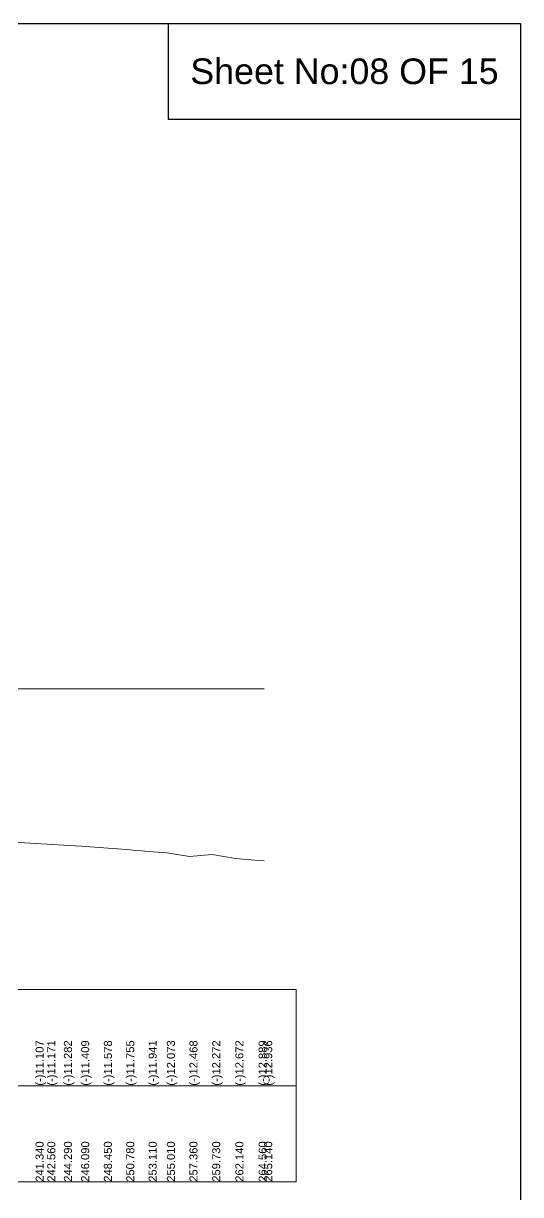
# Model space of a CAD drawing. Header units: inches. Extents: x -885 to 26362, y -28010 to 990.
# Drawn here: x 4516.8 to 4568.5, y -12494.7 to -12372.9 of the extents above; entities that cross this region are included whole.
import ezdxf

# ---------------------------------------------------------------- set-up
doc = ezdxf.new("R2010")
doc.units = ezdxf.units.IN
doc.header["$MEASUREMENT"] = 0
for name, color, linetype, lineweight in [('Cross section Data Border', 7, 'Continuous', 9), ('Cross Section Labels', 7, 'Continuous', 9), ('Existing_Bed_Level for Xsection', 7, 'Continuous', 0), ('Long Section Labels', 7, 'Continuous', 9)]:
    doc.layers.add(name, color=color, linetype=linetype, lineweight=lineweight)
doc.styles.get("Standard").update_dxf_attribs({"font": 'arial.ttf'})
doc.dimstyles.get("Standard").update_dxf_attribs({"dimtxt": 0.18, "dimasz": 0.18, "dimexe": 0.18, "dimexo": 0.0625, "dimgap": 0.09, "dimtad": 0, "dimtih": 1, "dimtoh": 1, "dimdec": 4, "dimzin": 0, "dimdsep": 46, "dimtxsty": 'Standard', "dimcen": 0.09, "dimadec": 0, "dimazin": 0, "dimtfac": 1, "dimtdec": 4, "dimtofl": 0, "dimtmove": 0, "dimatfit": 3, "dimfxl": 1, "dimtolj": 1, "dimtzin": 0, "dimarcsym": 0})

msp = doc.modelspace()

# ---------------------------------------------------------------- linework, layer by layer
for points in [[(4235.492463, -12372.9369), (4568.492463, -12372.9369), (4568.492463, -12608.4012), (4235.492463, -12608.4012)], [(4531.862463, -12372.9369), (4568.492463, -12372.9369), (4568.492463, -12382.9269), (4531.862463, -12382.9269)]]:
    msp.add_lwpolyline(points, close=True)
at = {"layer": 'Cross section Data Border'}
msp.add_lwpolyline([(4246.984345, -12473.429598), (4545.159205, -12473.429598), (4545.159205, -12493.409598), (4246.984345, -12493.409598)], close=True, dxfattribs=at)
msp.add_lwpolyline([(4246.984345, -12483.419598), (4545.159205, -12483.419598)], dxfattribs=at)
at = {"layer": 'Existing_Bed_Level for Xsection'}
for points in [[(4276.954345, -12442.127598), (4541.829205, -12442.127598)], [(4514.007055, -12457.984725), (4518.053005, -12458.218491), (4519.271785, -12458.282427), (4521.000055, -12458.393316), (4522.798255, -12458.520189), (4525.155895, -12458.68902), (4527.483565, -12458.865843), (4529.811235, -12459.051657), (4531.709335, -12459.183525), (4534.056985, -12459.57813), (4536.424615, -12459.382326), (4538.832205, -12459.781926), (4541.249785, -12459.998709), (4541.829205, -12460.045662)]]:
    msp.add_lwpolyline(points, dxfattribs=at)

# ---------------------------------------------------------------- texts
at = {"insert": (4550.177463, -12377.9319), "char_height": 2.664, "attachment_point": 5}
msp.add_mtext('Sheet No:08 OF 15', dxfattribs=at)
at = {"layer": 'Long Section Labels', "char_height": 0.8325, "attachment_point": 1, "rotation": 90}
for s, insert in [('(-)11.107', (4518.053005, -12483.419598)), ('(-)11.171', (4519.271785, -12483.419598)), ('(-)11.282', (4521.000055, -12483.419598)), ('(-)11.409', (4522.798255, -12483.419598)), ('(-)11.578', (4525.155895, -12483.419598)), ('(-)11.755', (4527.483565, -12483.419598)), ('(-)11.941', (4529.811235, -12483.419598)), ('(-)12.073', (4531.709335, -12483.419598)), ('(-)12.468', (4534.056985, -12483.419598)), ('(-)12.272', (4536.424615, -12483.419598)), ('(-)12.672', (4538.832205, -12483.419598)), ('(-)12.889', (4541.249785, -12483.419598)), ('(-)12.936', (4541.829205, -12483.419598)), ('241.340', (4518.053005, -12493.409598)), ('242.560', (4519.271785, -12493.409598)), ('244.290', (4521.000055, -12493.409598)), ('246.090', (4522.798255, -12493.409598)), ('248.450', (4525.155895, -12493.409598)), ('250.780', (4527.483565, -12493.409598)), ('253.110', (4529.811235, -12493.409598)), ('255.010', (4531.709335, -12493.409598)), ('257.360', (4534.056985, -12493.409598)), ('259.730', (4536.424615, -12493.409598)), ('262.140', (4538.832205, -12493.409598)), ('264.560', (4541.249785, -12493.409598)), ('265.140', (4541.829205, -12493.409598))]:
    msp.add_mtext(s, dxfattribs=dict(at, insert=insert))

# ---------------------------------------------------------------- leaders
at = {"layer": 'Cross Section Labels', "annotation_type": 0, "has_hookline": 1, "hookline_direction": 0, "text_width": 39.056516}
msp.add_leader([(4486.071754, -12455.818435), (4486.071754, -12452.572117), (4495.971754, -12452.572117)], dimstyle='Standard', override={"dimasz": 36}, dxfattribs=at)

doc.saveas('drawing.dxf')
